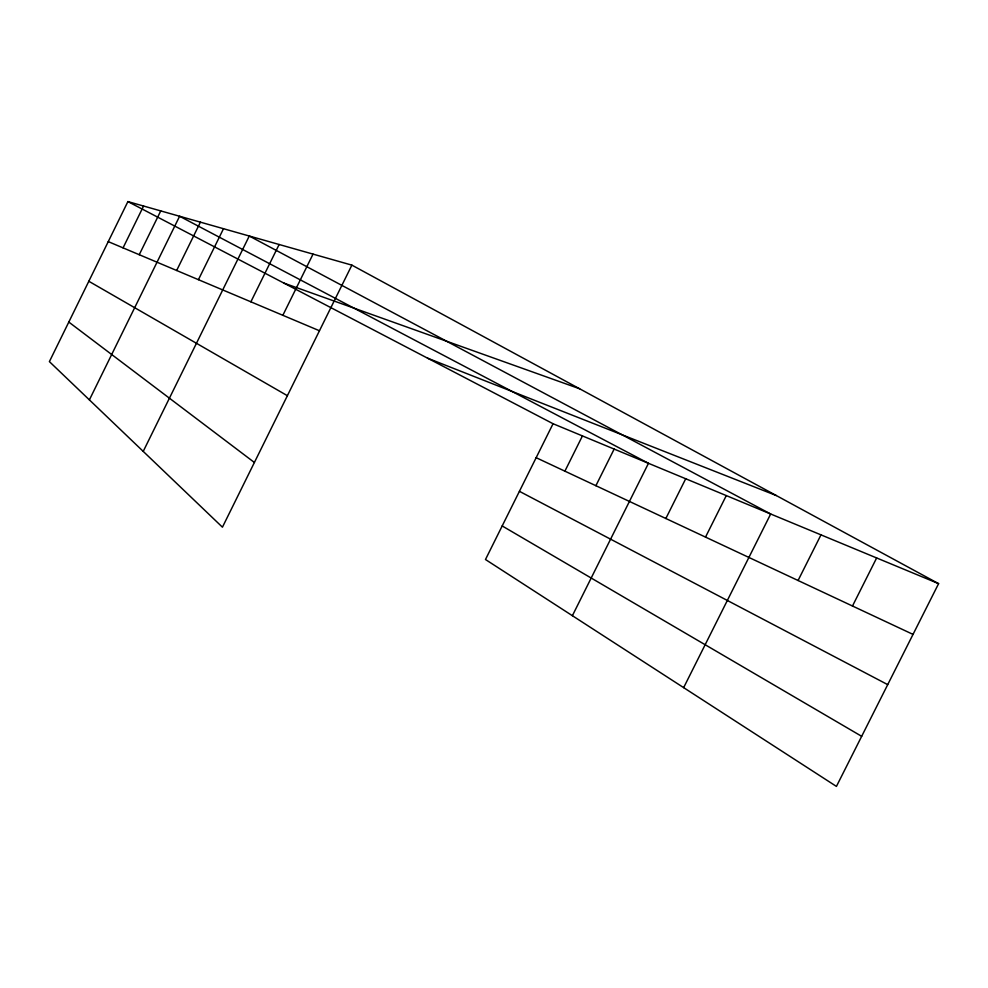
<?xml version="1.0" encoding="UTF-8"?>
<svg xmlns="http://www.w3.org/2000/svg" width="988" height="988" viewBox="0 0 988 988"><rect width="100%" height="100%" fill="white"/><g stroke="black" fill="none" stroke-linecap="round" stroke-linejoin="round"><path stroke-width="1.48" d="M351.876 265.13L127.897 201.589L49.4 361.62L222.436 527.184L351.876 265.13L938.6 583.649L836.428 786.411L485.479 559.517L553.058 423.729L938.6 583.649M123.055 247.877L143.581 206.047M139.246 254.706L160.748 210.913M89.389 399.881L179.606 216.261L648.461 463.31L572.385 615.697M176.654 270.49L200.416 222.164M198.427 279.678L223.498 228.71M143.223 451.393L249.272 236.021L770.677 513.995L683.647 687.636M250.878 301.822L279.135 244.493M282.852 315.308L313.035 254.114M564.889 471.165L582.438 435.918M595.888 485.701L614.153 449.071M665.85 518.502L685.709 478.76M705.518 537.101L726.291 495.593M798.069 580.499L820.979 534.866M852.483 606.014L876.652 557.948M283.791 283.05L579.61 388.766M427.508 358.138L776.296 495.544M108.26 241.628L319.457 330.758M536.151 457.691L913.023 634.395M127.897 201.589L553.058 423.729M519.416 491.32L887.718 684.635M88.821 281.271L287.385 395.694M502.188 525.949L861.672 736.319M68.802 322.063L254.398 462.483"/></g></svg>
